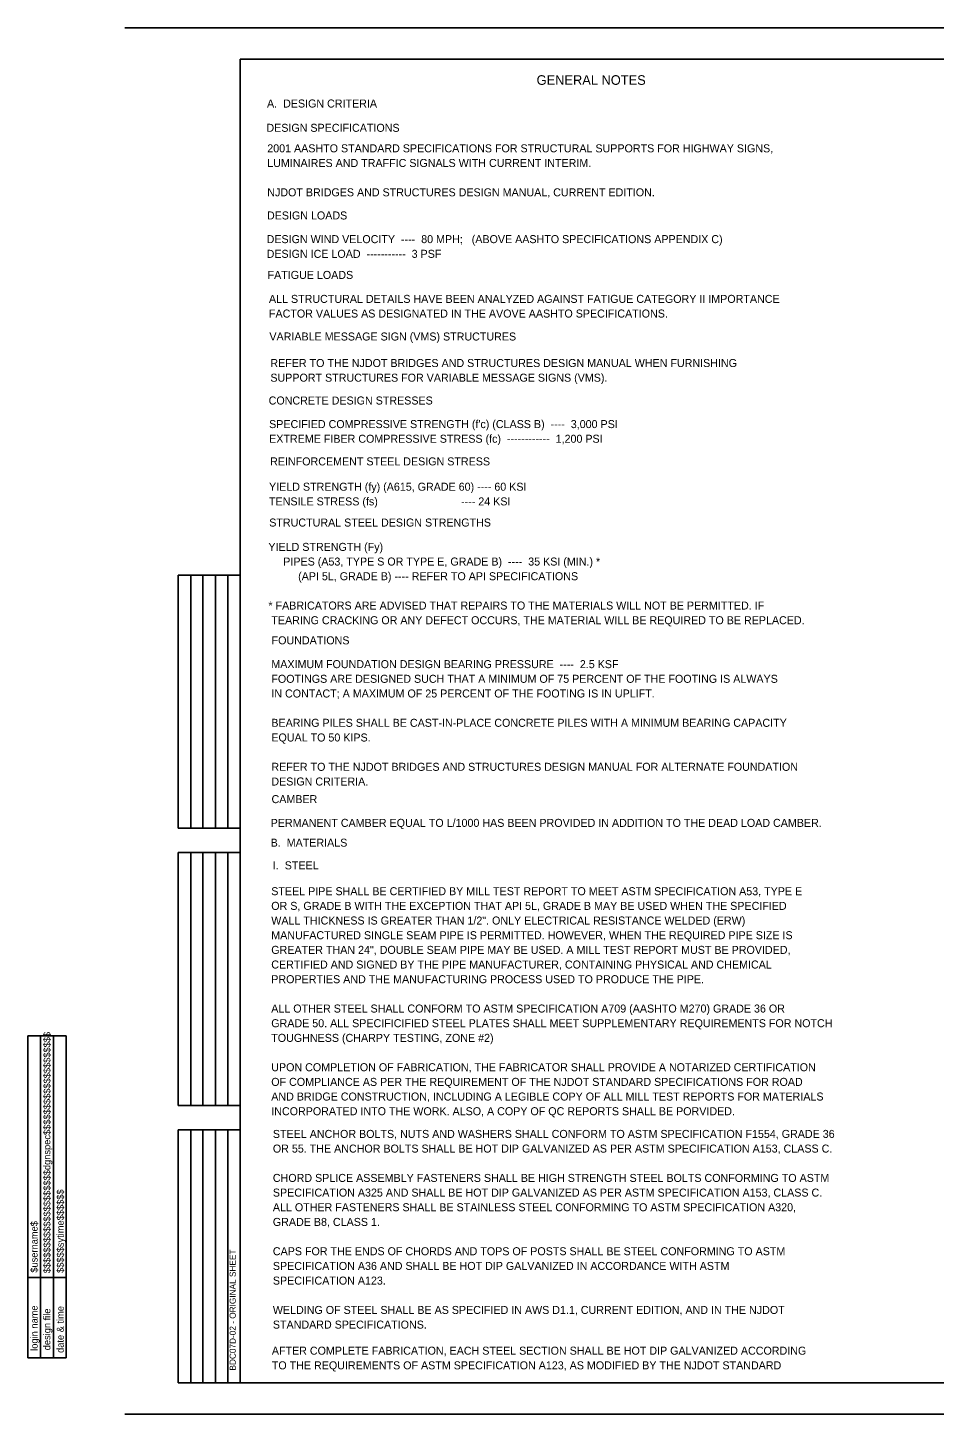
# Model space of a CAD drawing. Extents: x -3 to 26050223, y 0 to 12035012.
# Drawn here: x -3.03 to 25.29, y 0 to 43.33 of the extents above; entities that cross this region are included whole.
import ezdxf

# ---------------------------------------------------------------- set-up
doc = ezdxf.new("R2010")
doc.units = 0
doc.layers.add('1', color=7, linetype='Continuous')
doc.layers.add('2', color=7, linetype='Continuous')

msp = doc.modelspace()

# ---------------------------------------------------------------- linework, layer by layer
at = {"layer": '1'}
for p, q in [((68.892, 43.325), (0, 43.325)), ((3.6, 1.017), (3.6, 42.342)), ((68.183, 42.342), (3.6, 42.342)), ((1.667, 18.317), (1.667, 26.217)), ((1.667, 26.217), (3.6, 26.217)), ((2.067, 18.317), (2.067, 26.217)), ((2.433, 18.317), (2.433, 26.217)), ((2.833, 18.317), (2.833, 26.217)), ((3.217, 18.317), (3.217, 26.217)), ((3.6, 18.317), (1.667, 18.317)), ((1.667, 9.65), (1.667, 17.55)), ((1.667, 17.55), (3.6, 17.55)), ((2.067, 9.65), (2.067, 17.55)), ((2.433, 9.65), (2.433, 17.55)), ((2.833, 9.65), (2.833, 17.55)), ((3.217, 9.65), (3.217, 17.55)), ((-3.033, 1.767), (-3.033, 11.825)), ((-1.833, 11.825), (-3.033, 11.825)), ((-2.633, 1.767), (-2.633, 11.825)), ((-2.233, 1.767), (-2.233, 11.825)), ((-1.833, 1.767), (-1.833, 11.825)), ((3.6, 9.65), (1.667, 9.65)), ((1.667, 0.983), (1.667, 8.883)), ((1.667, 8.883), (3.6, 8.883)), ((2.067, 0.983), (2.067, 8.883)), ((2.433, 0.983), (2.433, 8.883)), ((2.833, 0.983), (2.833, 8.883)), ((3.217, 0.983), (3.217, 8.883)), ((-1.833, 4.275), (-3.033, 4.275)), ((-1.833, 1.767), (-3.033, 1.767)), ((3.6, 0.983), (1.667, 0.983)), ((3.6, 0.983), (68.183, 0.983)), ((68.892, 0), (0, 0))]:
    msp.add_line(p, q, dxfattribs=at)

# ---------------------------------------------------------------- texts
for s, height, p in [('GENERAL NOTES', 0.3, (12.867, 41.541)), ('A.  DESIGN CRITERIA', 0.25, (4.444, 40.832)), ('DESIGN SPECIFICATIONS', 0.25, (4.425, 40.073)), ('AFTER COMPLETE FABRICATION, EACH STEEL SECTION SHALL BE HOT DIP GALVANIZED ACCORDING ', 0.25, (4.594, 1.862)), ('TO THE REQUIREMENTS OF ASTM SPECIFICATION A123, AS MODIFIED BY THE NJDOT STANDARD', 0.25, (4.594, 1.404))]:
    msp.add_text(s, height=height, dxfattribs=at).set_placement(p)
for s, height, p in [('$$$$$$$$$$$$$$$$$$$$dgnspec$$$$$$$$$$$$$$$$$$$$', 0.21665, (-2.325, 4.408)), ('$$$$$sytime$$$$$$', 0.21665, (-1.908, 4.417)), ('$username$', 0.2167, (-2.725, 4.425)), ('BDC07D-02 - ORIGINAL SHEET', 0.19265, (3.467, 1.367)), ('login name', 0.2167, (-2.725, 1.983)), ('design file', 0.21665, (-2.325, 2)), ('date & time', 0.21665, (-1.908, 1.917))]:
    msp.add_text(s, height=height, rotation=90, dxfattribs=at).set_placement(p)
at = {"layer": '2'}
for s, p in [('2001 AASHTO STANDARD SPECIFICATIONS FOR STRUCTURAL SUPPORTS FOR HIGHWAY SIGNS,', (4.451, 39.432)), ('LUMINAIRES AND TRAFFIC SIGNALS WITH CURRENT INTERIM.', (4.451, 38.974)), ('NJDOT BRIDGES AND STRUCTURES DESIGN MANUAL, CURRENT EDITION.', (4.451, 38.057)), ('DESIGN LOADS', (4.442, 37.334)), ('DESIGN WIND VELOCITY  ----  80 MPH;   (ABOVE AASHTO SPECIFICATIONS APPENDIX C)', (4.432, 36.594)), ('DESIGN ICE LOAD  -----------  3 PSF', (4.432, 36.135)), ('FATIGUE LOADS', (4.461, 35.476)), ('ALL STRUCTURAL DETAILS HAVE BEEN ANALYZED AGAINST FATIGUE CATEGORY II IMPORTANCE ', (4.504, 34.727)), ('FACTOR VALUES AS DESIGNATED IN THE AVOVE AASHTO SPECIFICATIONS.  ', (4.504, 34.269)), ('VARIABLE MESSAGE SIGN (VMS) STRUCTURES', (4.518, 33.552)), ('REFER TO THE NJDOT BRIDGES AND STRUCTURES DESIGN MANUAL WHEN FURNISHING ', (4.548, 32.723)), ('SUPPORT STRUCTURES FOR VARIABLE MESSAGE SIGNS (VMS).', (4.548, 32.265)), ('CONCRETE DESIGN STRESSES', (4.495, 31.552)), ("SPECIFIED COMPRESSIVE STRENGTH (f'c) (CLASS B)  ----  3,000 PSI", (4.51, 30.815)), ('EXTREME FIBER COMPRESSIVE STRESS (fc)  ------------  1,200 PSI', (4.51, 30.357)), ('REINFORCEMENT STEEL DESIGN STRESS', (4.54, 29.649)), ('YIELD STRENGTH (fy) (A615, GRADE 60) ---- 60 KSI', (4.507, 28.858)), ('TENSILE STRESS (fs)                            ---- 24 KSI', (4.507, 28.399)), ('STRUCTURAL STEEL DESIGN STRENGTHS', (4.513, 27.739)), ('YIELD STRENGTH (Fy)', (4.487, 26.978)), ('     PIPES (A53, TYPE S OR TYPE E, GRADE B)  ----  35 KSI (MIN.) *', (4.487, 26.52)), ('          (API 5L, GRADE B) ---- REFER TO API SPECIFICATIONS', (4.487, 26.061)), ('* FABRICATORS ARE ADVISED THAT REPAIRS TO THE MATERIALS WILL NOT BE PERMITTED. IF', (4.487, 25.145)), (' TEARING CRACKING OR ANY DEFECT OCCURS, THE MATERIAL WILL BE REQUIRED TO BE REPLACED.  ', (4.487, 24.686)), ('FOUNDATIONS', (4.587, 24.058)), ('MAXIMUM FOUNDATION DESIGN BEARING PRESSURE  ----  2.5 KSF', (4.579, 23.314)), ('FOOTINGS ARE DESIGNED SUCH THAT A MINIMUM OF 75 PERCENT OF THE FOOTING IS ALWAYS', (4.579, 22.856)), ('IN CONTACT; A MAXIMUM OF 25 PERCENT OF THE FOOTING IS IN UPLIFT.', (4.579, 22.397)), ('BEARING PILES SHALL BE CAST-IN-PLACE CONCRETE PILES WITH A MINIMUM BEARING CAPACITY', (4.579, 21.481)), ('EQUAL TO 50 KIPS.', (4.579, 21.022)), ('REFER TO THE NJDOT BRIDGES AND STRUCTURES DESIGN MANUAL FOR ALTERNATE FOUNDATION ', (4.579, 20.106)), ('DESIGN CRITERIA.', (4.579, 19.647)), ('CAMBER', (4.585, 19.096)), ('PERMANENT CAMBER EQUAL TO L/1000 HAS BEEN PROVIDED IN ADDITION TO THE DEAD LOAD CAMBER.', (4.558, 18.354)), ('B.  MATERIALS', (4.557, 17.735)), ('I.  STEEL', (4.625, 17.028)), ('STEEL PIPE SHALL BE CERTIFIED BY MILL TEST REPORT TO MEET ASTM SPECIFICATION A53, TYPE E', (4.576, 16.219)), ('OR S, GRADE B WITH THE EXCEPTION THAT API 5L, GRADE B MAY BE USED WHEN THE SPECIFIED', (4.576, 15.761)), ('WALL THICKNESS IS GREATER THAN 1/2". ONLY ELECTRICAL RESISTANCE WELDED (ERW)', (4.576, 15.303)), ('MANUFACTURED SINGLE SEAM PIPE IS PERMITTED. HOWEVER, WHEN THE REQUIRED PIPE SIZE IS', (4.576, 14.844)), ('GREATER THAN 24", DOUBLE SEAM PIPE MAY BE USED. A MILL TEST REPORT MUST BE PROVIDED,', (4.576, 14.386)), ('CERTIFIED AND SIGNED BY THE PIPE MANUFACTURER, CONTAINING PHYSICAL AND CHEMICAL', (4.576, 13.928)), ('PROPERTIES AND THE MANUFACTURING PROCESS USED TO PRODUCE THE PIPE.', (4.576, 13.469)), ('ALL OTHER STEEL SHALL CONFORM TO ASTM SPECIFICATION A709 (AASHTO M270) GRADE 36 OR', (4.576, 12.553)), ('GRADE 50. ALL SPECIFICIFIED STEEL PLATES SHALL MEET SUPPLEMENTARY REQUIREMENTS FOR NOTCH', (4.576, 12.094)), ('TOUGHNESS (CHARPY TESTING, ZONE #2)', (4.576, 11.636)), ('UPON COMPLETION OF FABRICATION, THE FABRICATOR SHALL PROVIDE A NOTARIZED CERTIFICATION ', (4.576, 10.719)), ('OF COMPLIANCE AS PER THE REQUIREMENT OF THE NJDOT STANDARD SPECIFICATIONS FOR ROAD ', (4.576, 10.261)), ('AND BRIDGE CONSTRUCTION, INCLUDING A LEGIBLE COPY OF ALL MILL TEST REPORTS FOR MATERIALS ', (4.576, 9.803)), ('INCORPORATED INTO THE WORK. ALSO, A COPY OF QC REPORTS SHALL BE PORVIDED.', (4.576, 9.344)), ('STEEL ANCHOR BOLTS, NUTS AND WASHERS SHALL CONFORM TO ASTM SPECIFICATION F1554, GRADE 36', (4.626, 8.635)), ('OR 55. THE ANCHOR BOLTS SHALL BE HOT DIP GALVANIZED AS PER ASTM SPECIFICATION A153, CLASS C.', (4.626, 8.177)), ('CHORD SPLICE ASSEMBLY FASTENERS SHALL BE HIGH STRENGTH STEEL BOLTS CONFORMING TO ASTM', (4.626, 7.26)), ('SPECIFICATION A325 AND SHALL BE HOT DIP GALVANIZED AS PER ASTM SPECIFICATION A153, CLASS C.', (4.626, 6.802)), ('ALL OTHER FASTENERS SHALL BE STAINLESS STEEL CONFORMING TO ASTM SPECIFICATION A320,', (4.626, 6.344)), ('GRADE B8, CLASS 1.', (4.626, 5.885)), ('CAPS FOR THE ENDS OF CHORDS AND TOPS OF POSTS SHALL BE STEEL CONFORMING TO ASTM', (4.626, 4.969)), ('SPECIFICATION A36 AND SHALL BE HOT DIP GALVANIZED IN ACCORDANCE WITH ASTM ', (4.626, 4.51)), ('SPECIFICATION A123.', (4.626, 4.052)), ('WELDING OF STEEL SHALL BE AS SPECIFIED IN AWS D1.1, CURRENT EDITION, AND IN THE NJDOT ', (4.626, 3.135)), ('STANDARD SPECIFICATIONS. ', (4.626, 2.677))]:
    msp.add_text(s, height=0.25, dxfattribs=at).set_placement(p)

doc.saveas('drawing.dxf')
